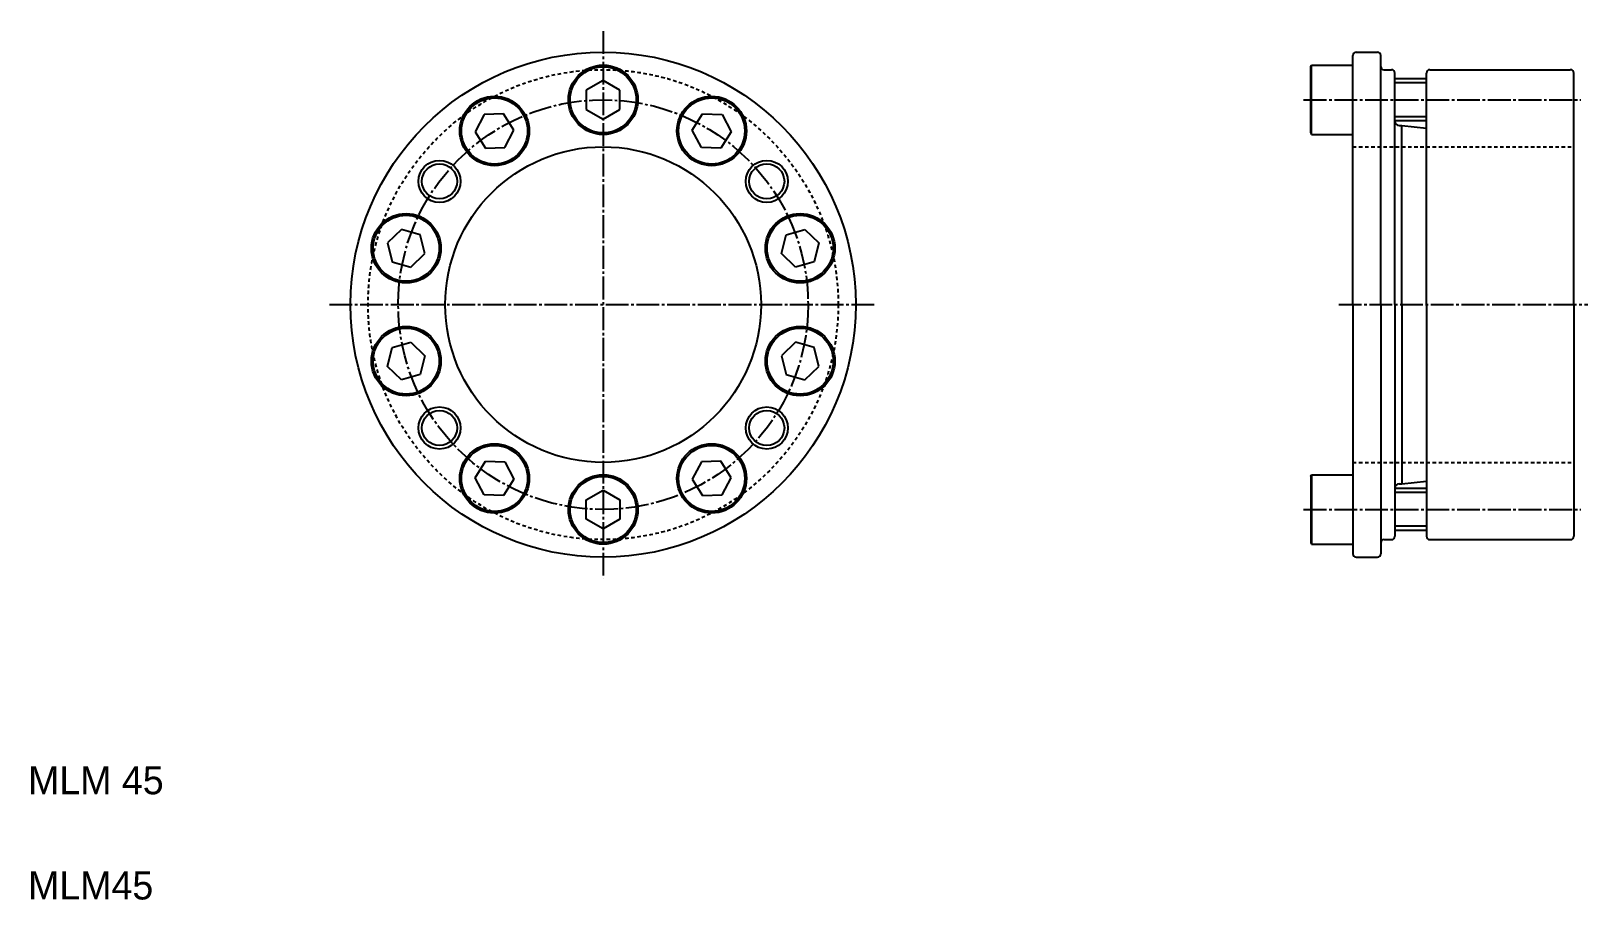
# Model space of a CAD drawing. Extents: x 10 to 232, y 10 to 134.
import ezdxf

# ---------------------------------------------------------------- set-up
doc = ezdxf.new("R2010")
doc.units = 0
doc.header["$LTSCALE"] = 0.25
doc.linetypes.add('CENTER', pattern=[17.5, 13, -1.5, 1.5, -1.5])
doc.linetypes.add('DASHED', pattern=[3.5, 2, -1.5])
doc.layers.get('0').update_dxf_attribs({"linetype": 'CONTINUOUS'})
doc.layers.add('CENTER', color=1, linetype='CENTER')

msp = doc.modelspace()

# ---------------------------------------------------------------- linework, layer by layer
for p, q in [((192.77, 128.7), (192.91, 128.95)), ((192.77, 119.29), (192.77, 128.7)), ((192.91, 128.95), (198.77, 128.95)), ((192.91, 119.05), (192.91, 128.95)), ((198.77, 94.8), (198.77, 130.3)), ((198.77, 119.05), (198.77, 128.95)), ((199.27, 130.8), (202.27, 130.8)), ((202.77, 94.8), (202.77, 130.3)), ((91.95, 126.77), (89.55, 125.38)), ((94.35, 125.38), (91.95, 126.77)), ((198.77, 121), (198.77, 127)), ((203.18, 128.3), (204.27, 128.3)), ((204.77, 94.8), (204.77, 127.8)), ((209.27, 127), (204.77, 127)), ((209.27, 94.8), (209.27, 127.8)), ((209.77, 128.3), (229.77, 128.3)), ((230.27, 94.8), (230.27, 127.8)), ((89.55, 125.38), (89.55, 122.61)), ((93.15, 126.07), (93.15, 126.07)), ((93.75, 125.73), (93.75, 125.73)), ((94.35, 122.61), (94.35, 125.38)), ((89.55, 122.61), (91.95, 121.22)), ((91.95, 121.22), (94.35, 122.61)), ((75, 121.91), (73.7, 119.46)), ((77.77, 122.01), (75, 121.91)), ((79.24, 119.66), (77.77, 122.01)), ((104.65, 119.66), (106.12, 122.01)), ((106.12, 122.01), (108.89, 121.91)), ((108.89, 121.91), (110.19, 119.46)), ((209.27, 121), (204.77, 121)), ((205.37, 120.35), (205.77, 120.35)), ((205.77, 94.8), (205.77, 120.35)), ((205.77, 120.35), (209.27, 119.96)), ((73.7, 119.46), (75.17, 117.11)), ((77.94, 117.21), (79.24, 119.66)), ((105.95, 117.21), (104.65, 119.66)), ((110.19, 119.46), (108.72, 117.11)), ((192.77, 119.29), (192.91, 119.05)), ((192.91, 119.05), (198.77, 119.05)), ((75.17, 117.11), (77.94, 117.21)), ((108.72, 117.11), (105.95, 117.21)), ((63.21, 105.53), (61.21, 103.61)), ((65.87, 104.77), (63.21, 105.53)), ((66.54, 102.08), (65.87, 104.77)), ((117.35, 102.08), (118.02, 104.77)), ((118.02, 104.77), (120.69, 105.53)), ((120.69, 105.53), (122.68, 103.61)), ((61.21, 103.61), (61.88, 100.92)), ((64.55, 100.16), (66.54, 102.08)), ((119.35, 100.16), (117.35, 102.08)), ((122.68, 103.61), (122.01, 100.92)), ((61.88, 100.92), (64.55, 100.16)), ((122.01, 100.92), (119.35, 100.16)), ((198.77, 94.8), (198.77, 59.3)), ((202.77, 94.8), (202.77, 59.3)), ((204.77, 94.8), (204.77, 61.8)), ((205.77, 94.8), (205.77, 69.24)), ((209.27, 94.8), (209.27, 61.8)), ((230.27, 94.8), (230.27, 61.8)), ((61.88, 88.67), (64.55, 89.44)), ((64.55, 89.44), (66.54, 87.51)), ((119.35, 89.44), (117.35, 87.51)), ((122.01, 88.67), (119.35, 89.44)), ((61.21, 85.98), (61.88, 88.67)), ((66.54, 87.51), (65.87, 84.82)), ((117.35, 87.51), (118.02, 84.82)), ((122.68, 85.98), (122.01, 88.67)), ((63.21, 84.06), (61.21, 85.98)), ((65.87, 84.82), (63.21, 84.06)), ((118.02, 84.82), (120.69, 84.06)), ((120.69, 84.06), (122.68, 85.98)), ((73.7, 70.13), (75.17, 72.48)), ((75.17, 72.48), (77.94, 72.38)), ((77.94, 72.38), (79.24, 69.94)), ((105.95, 72.38), (104.65, 69.94)), ((108.72, 72.48), (105.95, 72.38)), ((110.19, 70.13), (108.72, 72.48)), ((75, 67.68), (73.7, 70.13)), ((79.24, 69.94), (77.77, 67.59)), ((104.65, 69.94), (106.12, 67.59)), ((108.89, 67.68), (110.19, 70.13)), ((192.77, 70.3), (192.91, 70.55)), ((192.77, 70.3), (192.77, 60.89)), ((192.91, 70.55), (198.77, 70.55)), ((192.91, 70.55), (192.91, 60.65)), ((198.77, 70.55), (198.77, 60.65)), ((205.37, 69.24), (205.77, 69.24)), ((205.77, 69.24), (209.27, 69.63)), ((77.77, 67.59), (75, 67.68)), ((89.55, 66.98), (91.95, 68.37)), ((89.55, 64.21), (89.55, 66.98)), ((91.95, 68.37), (94.35, 66.98)), ((94.35, 66.98), (94.35, 64.21)), ((106.12, 67.59), (108.89, 67.68)), ((198.77, 68.6), (198.77, 62.6)), ((209.27, 68.6), (204.77, 68.6)), ((91.95, 62.82), (89.55, 64.21)), ((94.35, 64.21), (91.95, 62.82)), ((209.27, 62.6), (204.77, 62.6)), ((192.77, 60.89), (192.91, 60.65)), ((192.91, 60.65), (198.77, 60.65)), ((203.18, 61.3), (204.27, 61.3)), ((209.77, 61.3), (229.77, 61.3)), ((199.27, 58.8), (202.27, 58.8))]:
    msp.add_line(p, q)
at = {"color": 3}
for p, q in [((209.27, 126.4), (204.77, 126.4)), ((209.27, 121.6), (204.77, 121.6)), ((209.27, 68), (204.77, 68)), ((209.27, 63.2), (204.77, 63.2))]:
    msp.add_line(p, q, dxfattribs=at)
at = {"color": 3, "linetype": 'DASHED'}
for p, q in [((198.77, 117.3), (230.27, 117.3)), ((198.77, 72.3), (230.27, 72.3))]:
    msp.add_line(p, q, dxfattribs=at)
for centre, radius in [((91.95, 94.8), 36), ((91.95, 124), 4.95), ((91.95, 124), 4.71), ((76.47, 119.56), 4.95), ((76.47, 119.56), 4.71), ((107.42, 119.56), 4.95), ((107.42, 119.56), 4.71), ((91.95, 94.8), 22.5), ((68.63, 112.37), 2.5), ((115.27, 112.37), 2.5), ((63.88, 102.84), 4.95), ((63.88, 102.84), 4.71), ((120.02, 102.84), 4.95), ((120.02, 102.84), 4.71), ((63.88, 86.75), 4.95), ((63.88, 86.75), 4.71), ((120.02, 86.75), 4.95), ((120.02, 86.75), 4.71), ((68.63, 77.22), 2.5), ((115.27, 77.22), 2.5), ((76.47, 70.03), 4.95), ((76.47, 70.03), 4.71), ((107.42, 70.03), 4.95), ((107.42, 70.03), 4.71), ((91.95, 65.6), 4.95), ((91.95, 65.6), 4.71)]:
    msp.add_circle(centre, radius)
msp.add_circle((91.95, 94.8), 33.5, dxfattribs=at)
at = {"color": 3}
for centre in [(68.63, 112.37), (115.27, 112.37), (68.63, 77.22), (115.27, 77.22)]:
    msp.add_circle(centre, 3, dxfattribs=at)
for centre, radius, start, end in [((199.27, 130.3), 0.5, 90, 180), ((202.27, 130.3), 0.5, 0, 90), ((203.18, 128.71), 0.41, 180, 270), ((204.27, 127.8), 0.5, 0, 90), ((209.77, 127.8), 0.5, 90, 180), ((229.77, 127.8), 0.5, 0, 90), ((205.37, 120.95), 0.6, 180, 270), ((205.37, 68.64), 0.6, 90, 180), ((203.18, 60.89), 0.41, 90, 180), ((204.27, 61.8), 0.5, 270, 0), ((209.77, 61.8), 0.5, 180, 270), ((229.77, 61.8), 0.5, 270, 0), ((199.27, 59.3), 0.5, 180, 270), ((202.27, 59.3), 0.5, 270, 0)]:
    msp.add_arc(centre, radius, start, end)
at = {"layer": 'CENTER', "color": 1, "linetype": 'CENTER'}
for p, q in [((91.95, 133.8), (91.95, 55.8)), ((191.77, 124), (231.27, 124)), ((52.95, 94.8), (130.95, 94.8)), ((196.77, 94.8), (232.27, 94.8)), ((191.77, 65.6), (231.27, 65.6))]:
    msp.add_line(p, q, dxfattribs=at)
msp.add_circle((91.95, 94.8), 29.2, dxfattribs=at)

# ---------------------------------------------------------------- texts
for s, p in [('MLM 45', (10, 25)), ('MLM45', (10, 10))]:
    msp.add_text(s, height=4).set_placement(p)

doc.saveas('drawing.dxf')
